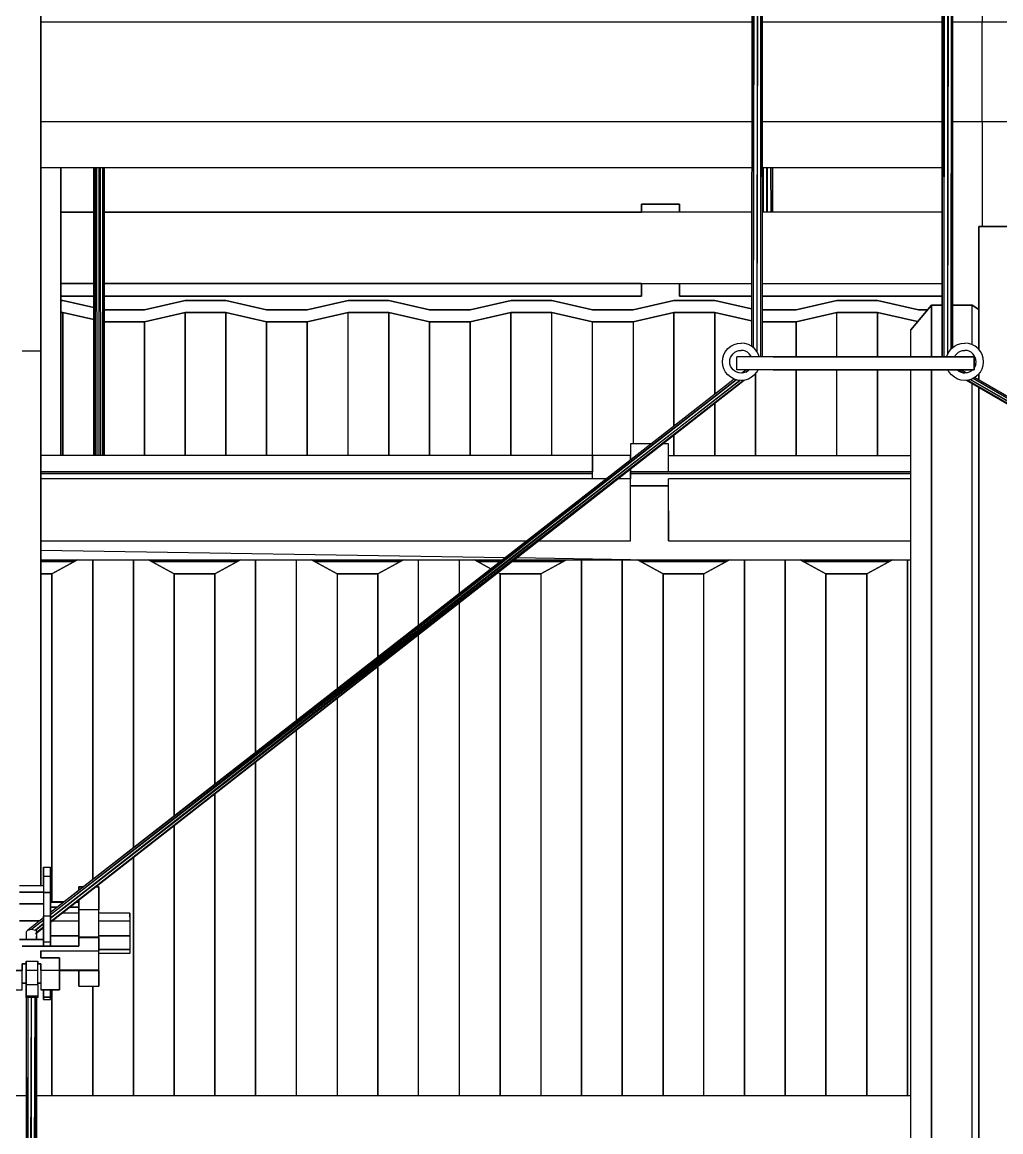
# Model space of a CAD drawing. Extents: x -32 to 51.8, y -51.6 to -5.5.
# Drawn here: x -0.747 to 1.312, y -44.764 to -42.429 of the extents above; entities that cross this region are included whole.
import ezdxf

# ---------------------------------------------------------------- set-up
doc = ezdxf.new("R2010")
doc.units = 0
doc.header["$MEASUREMENT"] = 0
doc.layers.get('0').update_dxf_attribs({"linetype": 'CONTINUOUS'})
doc.layers.add('hachures', color=5, linetype='CONTINUOUS')

msp = doc.modelspace()

# ---------------------------------------------------------------- linework, layer by layer
for p, q in [((0.792, -38.3843), (0.7879, -43.1111)), ((0.7887, -38.3844), (0.7879, -43.111)), ((0.792, -38.3843), (0.7912, -43.1137)), ((0.8071, -43.1334), (0.8079, -38.3843)), ((0.8071, -43.1334), (0.8112, -38.3844)), ((0.8104, -43.1334), (0.8112, -38.3844)), ((1.1876, -38.3844), (1.1887, -43.1334)), ((1.1887, -43.1334), (1.1909, -38.3843)), ((1.1909, -38.3843), (1.192, -43.1334)), ((1.2068, -38.3843), (1.2079, -43.1165)), ((1.2079, -43.1165), (1.2101, -38.3844)), ((1.2112, -43.1136), (1.2101, -38.3844)), ((0.7997, -38.5067), (0.7912, -43.1138)), ((0.7999, -38.5067), (0.7991, -43.1227)), ((0.7992, -43.1228), (0.8077, -38.5067)), ((1.1987, -38.5067), (1.192, -43.1334)), ((1.1989, -38.5067), (1.2, -43.1286)), ((1.2066, -38.5067), (1.2, -43.1285)), ((-0.7074, -43.1207), (-0.7074, -41.2391)), ((-0.7074, -41.2391), (-0.7074, -43.1207)), ((1.2728, -42.2401), (1.2728, -42.429)), ((0.788, -42.429), (-0.7074, -42.429)), ((1.1886, -42.429), (0.8105, -42.429)), ((1.2728, -42.429), (1.211, -42.429)), ((1.2728, -42.6379), (1.2728, -42.429)), ((3.2464, -42.429), (1.2728, -42.429)), ((-0.7074, -42.6379), (0.788, -42.6379)), ((0.8105, -42.6379), (1.1886, -42.6379)), ((1.2111, -42.6379), (1.2728, -42.6379)), ((1.2728, -42.6379), (1.2728, -42.8592)), ((1.2728, -42.6379), (3.2464, -42.6379)), ((0.788, -42.7353), (-0.7074, -42.7353)), ((-0.6657, -42.7353), (-0.6657, -43.3413)), ((-0.6657, -43.3413), (-0.6657, -42.7353)), ((-0.5962, -43.3413), (-0.5962, -42.7353)), ((-0.595, -43.3413), (-0.5952, -42.7353)), ((-0.5929, -43.3413), (-0.5929, -42.7353)), ((-0.5905, -42.7353), (-0.5899, -43.3413)), ((-0.585, -43.3413), (-0.585, -42.7353)), ((-0.5826, -42.7353), (-0.582, -43.3413)), ((-0.577, -43.3413), (-0.577, -42.7353)), ((-0.576, -42.7353), (-0.5758, -43.3413)), ((-0.5737, -43.3413), (-0.5737, -42.7353)), ((1.1886, -42.7353), (0.8104, -42.7353)), ((0.8125, -42.8292), (0.8124, -42.7353)), ((0.8127, -42.8292), (0.8127, -42.7353)), ((0.8202, -42.8292), (0.82, -42.7353)), ((0.8207, -42.7353), (0.8207, -42.8292)), ((0.8279, -42.7353), (0.8281, -42.8292)), ((0.8286, -42.7353), (0.8287, -42.8292)), ((0.8316, -42.7353), (0.8317, -42.8292)), ((0.8319, -42.7353), (0.8319, -42.8292)), ((-0.5962, -42.8292), (-0.6657, -42.8292)), ((-0.6657, -42.8292), (-0.5962, -42.8292)), ((0.4758, -42.8292), (-0.5737, -42.8292)), ((-0.5737, -42.8292), (0.4758, -42.8292)), ((0.5558, -42.8292), (0.4758, -42.8292)), ((0.4758, -42.8292), (0.5558, -42.8292)), ((0.6358, -42.8119), (0.5558, -42.8119)), ((0.5558, -42.8119), (0.5558, -42.8292)), ((0.5558, -42.8292), (0.5558, -42.8119)), ((0.5558, -42.8119), (0.6358, -42.8119)), ((0.5558, -42.8292), (0.5558, -42.8119)), ((0.5558, -42.8119), (0.5558, -42.8292)), ((0.7879, -42.8292), (0.5558, -42.8292)), ((0.6358, -42.8292), (0.6358, -42.8119)), ((0.6358, -42.8119), (0.6358, -42.8292)), ((0.6358, -42.8119), (0.6358, -42.8292)), ((1.1887, -42.8292), (0.8104, -42.8292)), ((1.2662, -42.8851), (1.2662, -42.8592)), ((1.2662, -42.8592), (1.3462, -42.8592)), ((1.3462, -42.8592), (1.2662, -42.8592)), ((1.2662, -42.8592), (1.2662, -43.0011)), ((1.2662, -43.0011), (1.2662, -42.8592)), ((1.2662, -42.8592), (1.2662, -42.8851)), ((1.2662, -42.8658), (1.2662, -42.8638)), ((1.2662, -42.8638), (1.2662, -42.8854)), ((1.2662, -42.8638), (1.2662, -42.8638)), ((1.2662, -42.8854), (1.2662, -42.8638)), ((1.2662, -42.8903), (1.2662, -42.8658)), ((1.2662, -43.1182), (1.2662, -42.8851)), ((1.2662, -42.8851), (1.2662, -43.1182)), ((1.2662, -42.8854), (1.2662, -42.918)), ((1.2662, -42.923), (1.2662, -42.8903)), ((1.2662, -42.8903), (1.2662, -42.8903)), ((1.2662, -42.918), (1.2662, -42.9425)), ((1.2662, -42.9425), (1.2662, -42.918)), ((1.2662, -42.9425), (1.2662, -42.923)), ((1.2662, -42.923), (1.2662, -42.923)), ((1.2662, -42.923), (1.2662, -42.923)), ((1.2662, -42.9425), (1.2662, -42.9425)), ((1.2662, -42.9425), (1.2662, -42.9446)), ((1.2662, -42.9425), (1.2662, -42.9425)), ((1.2662, -42.9425), (1.2662, -42.9425)), ((1.2662, -42.9446), (1.2662, -42.9446)), ((1.2662, -42.9446), (1.2662, -42.9446)), ((-0.6657, -42.9792), (-0.5962, -42.9792)), ((-0.5962, -42.9792), (-0.6657, -42.9792)), ((-0.5737, -42.9792), (0.4758, -42.9792)), ((0.4758, -42.9792), (-0.5737, -42.9792)), ((0.4758, -42.9792), (0.5558, -42.9792)), ((0.5558, -42.9792), (0.4758, -42.9792)), ((0.5558, -42.9792), (0.7879, -42.9792)), ((0.5558, -43.0058), (0.5558, -42.9792)), ((0.5558, -42.9792), (0.5558, -43.0058)), ((0.5558, -42.9792), (0.5558, -43.0058)), ((0.5558, -43.0058), (0.5558, -42.9792)), ((0.6358, -42.9792), (0.6358, -43.0058)), ((0.6358, -43.0058), (0.6358, -42.9792)), ((0.8104, -42.9792), (1.1887, -42.9792)), ((-0.6657, -43.0058), (-0.5962, -43.0058)), ((-0.5962, -43.0058), (-0.6657, -43.0058)), ((-0.6612, -43.0148), (-0.6657, -43.0148)), ((-0.6657, -43.0148), (-0.6612, -43.0148)), ((-0.5962, -43.0297), (-0.6612, -43.0148)), ((-0.6612, -43.0148), (-0.6612, -43.0148)), ((-0.6612, -43.0148), (-0.5962, -43.0297)), ((-0.5737, -43.0058), (0.5558, -43.0058)), ((0.5558, -43.0058), (-0.5737, -43.0058)), ((-0.4041, -43.0148), (-0.4898, -43.0344)), ((-0.4898, -43.0345), (-0.4041, -43.0148)), ((-0.3184, -43.0148), (-0.4041, -43.0148)), ((-0.4041, -43.0148), (-0.4041, -43.0148)), ((-0.4041, -43.0148), (-0.3184, -43.0148)), ((-0.2327, -43.0344), (-0.3184, -43.0148)), ((-0.3184, -43.0148), (-0.3184, -43.0148)), ((-0.3184, -43.0148), (-0.2327, -43.0345)), ((-0.0612, -43.0148), (-0.147, -43.0344)), ((-0.147, -43.0345), (-0.0612, -43.0148)), ((0.0245, -43.0148), (-0.0612, -43.0148)), ((-0.0612, -43.0148), (-0.0612, -43.0148)), ((-0.0612, -43.0148), (0.0245, -43.0148)), ((0.1102, -43.0344), (0.0245, -43.0148)), ((0.0245, -43.0148), (0.0245, -43.0148)), ((0.0245, -43.0148), (0.1102, -43.0345)), ((0.2816, -43.0148), (0.1959, -43.0344)), ((0.1959, -43.0345), (0.2816, -43.0148)), ((0.3673, -43.0148), (0.2816, -43.0148)), ((0.2816, -43.0148), (0.2816, -43.0148)), ((0.2816, -43.0148), (0.3673, -43.0148)), ((0.453, -43.0344), (0.3673, -43.0148)), ((0.3673, -43.0148), (0.3673, -43.0148)), ((0.3673, -43.0148), (0.453, -43.0345)), ((0.6245, -43.0148), (0.5388, -43.0344)), ((0.5388, -43.0345), (0.6245, -43.0148)), ((0.7102, -43.0148), (0.6245, -43.0148)), ((0.6245, -43.0148), (0.6245, -43.0148)), ((0.6245, -43.0148), (0.7102, -43.0148)), ((0.6358, -43.0058), (0.7879, -43.0058)), ((0.6358, -43.0058), (0.6358, -43.0058)), ((0.7879, -43.0058), (0.6358, -43.0058)), ((0.7879, -43.0326), (0.7102, -43.0148)), ((0.7102, -43.0148), (0.7102, -43.0148)), ((0.7102, -43.0148), (0.7879, -43.0326)), ((0.8104, -43.0058), (1.1887, -43.0058)), ((1.1887, -43.0058), (0.8104, -43.0058)), ((0.9673, -43.0148), (0.8816, -43.0344)), ((0.8816, -43.0345), (0.9673, -43.0148)), ((1.053, -43.0148), (0.9673, -43.0148)), ((0.9673, -43.0148), (0.9673, -43.0148)), ((0.9673, -43.0148), (1.053, -43.0148)), ((1.053, -43.0148), (1.053, -43.0148)), ((1.053, -43.0148), (1.1388, -43.0345)), ((1.1388, -43.0344), (1.053, -43.0148)), ((1.053, -43.0148), (1.053, -43.0148)), ((1.2662, -43.0011), (1.2662, -43.0011)), ((1.2662, -43.0011), (1.2662, -43.027)), ((1.2662, -43.0011), (1.2662, -43.0011)), ((1.2662, -43.027), (1.2662, -43.0011)), ((-0.6657, -43.04), (-0.6614, -43.04)), ((-0.6614, -43.04), (-0.6657, -43.04)), ((-0.6614, -43.3413), (-0.6614, -43.04)), ((-0.6614, -43.04), (-0.6614, -43.04)), ((-0.6614, -43.04), (-0.5962, -43.0549)), ((-0.5962, -43.0549), (-0.6614, -43.04)), ((-0.4898, -43.0344), (-0.5737, -43.0344)), ((-0.5737, -43.0345), (-0.4898, -43.0345)), ((-0.4899, -43.0596), (-0.4042, -43.04)), ((-0.4042, -43.04), (-0.4899, -43.0596)), ((-0.4898, -43.0344), (-0.4898, -43.0345)), ((-0.4042, -43.04), (-0.4042, -43.04)), ((-0.4042, -43.04), (-0.3185, -43.04)), ((-0.3185, -43.04), (-0.4042, -43.04)), ((-0.3185, -43.04), (-0.3185, -43.04)), ((-0.3185, -43.04), (-0.2328, -43.0596)), ((-0.2328, -43.0596), (-0.3185, -43.04)), ((-0.147, -43.0344), (-0.2327, -43.0344)), ((-0.2327, -43.0344), (-0.2327, -43.0345)), ((-0.2327, -43.0345), (-0.147, -43.0345)), ((-0.1471, -43.0596), (-0.0614, -43.04)), ((-0.0614, -43.04), (-0.1471, -43.0596)), ((-0.147, -43.0344), (-0.147, -43.0345)), ((-0.0614, -43.04), (0.0243, -43.04)), ((0.0243, -43.04), (-0.0614, -43.04)), ((0.0243, -43.04), (0.0243, -43.04)), ((0.0243, -43.04), (0.1101, -43.0596)), ((0.1101, -43.0596), (0.0243, -43.04)), ((0.1959, -43.0344), (0.1102, -43.0344)), ((0.1102, -43.0344), (0.1102, -43.0345)), ((0.1102, -43.0345), (0.1959, -43.0345)), ((0.1958, -43.0596), (0.2815, -43.04)), ((0.2815, -43.04), (0.1958, -43.0596)), ((0.1959, -43.0345), (0.1959, -43.0344)), ((0.2815, -43.04), (0.2815, -43.04)), ((0.2815, -43.04), (0.3672, -43.04)), ((0.3672, -43.04), (0.2815, -43.04)), ((0.3672, -43.04), (0.4529, -43.0596)), ((0.4529, -43.0597), (0.3672, -43.04)), ((0.5388, -43.0344), (0.453, -43.0344)), ((0.453, -43.0344), (0.453, -43.0345)), ((0.453, -43.0345), (0.5388, -43.0345)), ((0.5386, -43.0596), (0.6243, -43.04)), ((0.6243, -43.04), (0.5386, -43.0597)), ((0.5388, -43.0344), (0.5388, -43.0345)), ((0.6243, -43.04), (0.6243, -43.04)), ((0.6243, -43.04), (0.7101, -43.04)), ((0.7101, -43.04), (0.6243, -43.04)), ((0.7101, -43.212), (0.7101, -43.04)), ((0.7101, -43.04), (0.7101, -43.04)), ((0.7101, -43.04), (0.7879, -43.0578)), ((0.7879, -43.0579), (0.7101, -43.04)), ((0.8816, -43.0344), (0.8104, -43.0344)), ((0.8104, -43.0345), (0.8816, -43.0345)), ((0.8815, -43.0596), (0.9672, -43.04)), ((0.9672, -43.04), (0.8815, -43.0597)), ((0.8816, -43.0345), (0.8816, -43.0344)), ((0.9672, -43.04), (1.0529, -43.04)), ((1.0529, -43.04), (0.9672, -43.04)), ((1.0529, -43.04), (1.0529, -43.1334)), ((1.137, -43.0593), (1.0529, -43.04)), ((1.0529, -43.04), (1.137, -43.0592)), ((1.1661, -43.0247), (1.1226, -43.0764)), ((1.1226, -43.0764), (1.1661, -43.0247)), ((1.1388, -43.0345), (1.1388, -43.0344)), ((1.1579, -43.0344), (1.1388, -43.0344)), ((1.1388, -43.0344), (1.1388, -43.0345)), ((1.1388, -43.0345), (1.1579, -43.0345)), ((1.1887, -43.0247), (1.1661, -43.0247)), ((1.1661, -43.1334), (1.1661, -43.0247)), ((1.1661, -43.0247), (1.1887, -43.0247)), ((1.1661, -43.0247), (1.1661, -43.1334)), ((1.2518, -43.0247), (1.2112, -43.0247)), ((1.2112, -43.0247), (1.2518, -43.0247)), ((1.2662, -43.0334), (1.2518, -43.0247)), ((1.2518, -43.1075), (1.2518, -43.0247)), ((1.2518, -43.0247), (1.2662, -43.0334)), ((1.2662, -43.027), (1.2662, -43.1182)), ((1.2662, -43.1182), (1.2662, -43.027)), ((-0.5737, -43.0596), (-0.4899, -43.0596)), ((-0.4899, -43.0596), (-0.5737, -43.0596)), ((-0.4899, -43.0596), (-0.4899, -43.0596)), ((-0.2328, -43.0596), (-0.2328, -43.0596)), ((-0.2328, -43.0596), (-0.1471, -43.0596)), ((-0.1471, -43.0596), (-0.2328, -43.0596)), ((-0.1471, -43.0596), (-0.1471, -43.0596)), ((0.1101, -43.0596), (0.1101, -43.0596)), ((0.1101, -43.0596), (0.1958, -43.0596)), ((0.1958, -43.0596), (0.1101, -43.0596)), ((0.1958, -43.0596), (0.1958, -43.0596)), ((0.4529, -43.0596), (0.5386, -43.0596)), ((0.5386, -43.0597), (0.4529, -43.0597)), ((0.8104, -43.0596), (0.8815, -43.0596)), ((0.8815, -43.0597), (0.8104, -43.0597)), ((0.8815, -43.0596), (0.8815, -43.0597)), ((1.1226, -43.1334), (1.1226, -43.0764)), ((0.738, -43.1158), (0.744, -43.1109)), ((0.744, -43.1109), (0.7508, -43.1073)), ((0.7508, -43.1073), (0.7582, -43.105)), ((0.7582, -43.105), (0.7659, -43.1043)), ((0.7736, -43.105), (0.7659, -43.1043)), ((0.781, -43.1073), (0.7736, -43.105)), ((0.7878, -43.1109), (0.781, -43.1073)), ((0.7937, -43.1158), (0.7878, -43.1109)), ((1.2085, -43.1158), (1.2145, -43.1109)), ((1.2145, -43.1109), (1.2213, -43.1073)), ((1.2213, -43.1073), (1.2287, -43.105)), ((1.2287, -43.105), (1.2364, -43.1043)), ((1.2441, -43.105), (1.2364, -43.1043)), ((1.2515, -43.1073), (1.2441, -43.105)), ((1.2583, -43.1109), (1.2515, -43.1073)), ((1.2643, -43.1158), (1.2583, -43.1109)), ((-0.747, -43.1207), (-0.7074, -43.1207)), ((-0.7074, -44.2463), (-0.7074, -43.1207)), ((-0.7074, -43.1207), (-0.7074, -44.2463)), ((0.7272, -43.136), (0.7294, -43.1286)), ((0.7294, -43.1286), (0.7331, -43.1218)), ((0.7331, -43.1218), (0.738, -43.1158)), ((0.7423, -43.139), (0.7437, -43.1345)), ((0.7437, -43.1345), (0.7459, -43.1304)), ((0.7459, -43.1304), (0.7489, -43.1268)), ((0.7489, -43.1268), (0.7525, -43.1238)), ((0.7525, -43.1238), (0.7567, -43.1216)), ((0.7567, -43.1216), (0.7612, -43.1202)), ((0.8333, -43.1334), (0.7567, -43.1334)), ((0.7567, -43.1605), (0.7567, -43.1334)), ((0.7612, -43.1202), (0.7659, -43.1197)), ((0.7706, -43.1202), (0.7659, -43.1197)), ((0.775, -43.1216), (0.7706, -43.1202)), ((0.7792, -43.1238), (0.775, -43.1216)), ((0.7828, -43.1268), (0.7792, -43.1238)), ((0.7858, -43.1304), (0.7828, -43.1268)), ((0.7874, -43.1334), (0.7858, -43.1304)), ((0.7987, -43.1218), (0.7937, -43.1158)), ((0.8023, -43.1286), (0.7987, -43.1218)), ((0.8038, -43.1334), (0.8023, -43.1286)), ((0.845, -43.1334), (0.8333, -43.1334)), ((0.8333, -43.1334), (0.845, -43.1334)), ((1.1692, -43.1334), (0.845, -43.1334)), ((0.845, -43.1334), (1.1692, -43.1334)), ((1.1794, -43.1334), (1.1692, -43.1334)), ((1.1692, -43.1334), (1.1794, -43.1334)), ((1.2561, -43.1334), (1.1794, -43.1334)), ((1.1794, -43.1334), (1.2561, -43.1334)), ((1.1985, -43.1334), (1.2, -43.1286)), ((1.2, -43.1286), (1.2036, -43.1218)), ((1.2036, -43.1218), (1.2085, -43.1158)), ((1.2148, -43.1334), (1.2164, -43.1304)), ((1.2164, -43.1304), (1.2194, -43.1268)), ((1.2194, -43.1268), (1.2231, -43.1238)), ((1.2231, -43.1238), (1.2272, -43.1216)), ((1.2272, -43.1216), (1.2317, -43.1202)), ((1.2317, -43.1202), (1.2364, -43.1197)), ((1.2411, -43.1202), (1.2364, -43.1197)), ((1.2456, -43.1216), (1.2411, -43.1202)), ((1.2497, -43.1238), (1.2456, -43.1216)), ((1.2533, -43.1268), (1.2497, -43.1238)), ((1.2563, -43.1304), (1.2533, -43.1268)), ((1.2561, -43.1334), (1.2561, -43.1605)), ((1.2561, -43.1605), (1.2561, -43.1334)), ((1.2585, -43.1345), (1.2563, -43.1304)), ((1.2599, -43.139), (1.2585, -43.1345)), ((1.2692, -43.1218), (1.2643, -43.1158)), ((1.2728, -43.1286), (1.2692, -43.1218)), ((1.275, -43.136), (1.2728, -43.1286)), ((0.7264, -43.1437), (0.7272, -43.136)), ((0.7272, -43.1514), (0.7264, -43.1437)), ((0.7294, -43.1588), (0.7272, -43.1514)), ((0.7331, -43.1656), (0.7294, -43.1588)), ((0.7419, -43.1437), (0.7423, -43.139)), ((0.7423, -43.1484), (0.7419, -43.1437)), ((0.7437, -43.1529), (0.7423, -43.1484)), ((0.7459, -43.157), (0.7437, -43.1529)), ((0.7489, -43.1607), (0.7459, -43.157)), ((1.2563, -43.157), (1.2561, -43.1573)), ((1.2585, -43.1529), (1.2563, -43.157)), ((1.2599, -43.1484), (1.2585, -43.1529)), ((1.2604, -43.1437), (1.2599, -43.139)), ((1.2599, -43.1484), (1.2604, -43.1437)), ((1.2692, -43.1656), (1.2728, -43.1588)), ((1.2728, -43.1588), (1.275, -43.1514)), ((1.2758, -43.1437), (1.275, -43.136)), ((1.275, -43.1514), (1.2758, -43.1437)), ((0.7509, -43.1802), (-0.6873, -44.3026)), ((0.7552, -43.1815), (-0.6873, -44.3028)), ((-0.6873, -44.3072), (0.7554, -43.1815)), ((0.738, -43.1716), (0.7331, -43.1656)), ((0.744, -43.1765), (0.738, -43.1716)), ((0.7508, -43.1801), (0.744, -43.1765)), ((0.7525, -43.1637), (0.7489, -43.1607)), ((0.7582, -43.1824), (0.7508, -43.1801)), ((0.7567, -43.1659), (0.7525, -43.1637)), ((0.8333, -43.1605), (0.7567, -43.1605)), ((0.7612, -43.1672), (0.7567, -43.1659)), ((0.7659, -43.1677), (0.7612, -43.1672)), ((0.7706, -43.1672), (0.7659, -43.1677)), ((0.7761, -43.1605), (0.767, -43.1676)), ((0.775, -43.1659), (0.7706, -43.1672)), ((0.781, -43.1801), (0.7736, -43.1824)), ((0.7792, -43.1637), (0.775, -43.1659)), ((0.7822, -43.1605), (0.7759, -43.1654)), ((0.7762, -43.1653), (0.7823, -43.1605)), ((0.7828, -43.1607), (0.7792, -43.1637)), ((0.7878, -43.1765), (0.781, -43.1801)), ((0.783, -43.1605), (0.7828, -43.1607)), ((0.7937, -43.1716), (0.7878, -43.1765)), ((0.7937, -43.1716), (0.7987, -43.1656)), ((0.7987, -43.1656), (0.8014, -43.1605)), ((0.845, -43.1605), (0.8333, -43.1605)), ((0.8333, -43.1605), (0.845, -43.1605)), ((1.1692, -43.1605), (0.845, -43.1605)), ((0.845, -43.1605), (1.1692, -43.1605)), ((1.1227, -45.6955), (1.1226, -43.1605)), ((1.1661, -45.6439), (1.1661, -43.1605)), ((1.1794, -43.1605), (1.1692, -43.1605)), ((1.1692, -43.1605), (1.1794, -43.1605)), ((1.2561, -43.1605), (1.1794, -43.1605)), ((1.1794, -43.1605), (1.2561, -43.1605)), ((1.2036, -43.1656), (1.2009, -43.1605)), ((1.2085, -43.1716), (1.2036, -43.1656)), ((1.2145, -43.1765), (1.2085, -43.1716)), ((1.2213, -43.1801), (1.2145, -43.1765)), ((1.2194, -43.1607), (1.2193, -43.1605)), ((1.2231, -43.1637), (1.2194, -43.1607)), ((1.2287, -43.1824), (1.2213, -43.1801)), ((1.2227, -43.1605), (1.2348, -43.1675)), ((1.2228, -43.1605), (1.235, -43.1676)), ((1.2272, -43.1659), (1.2231, -43.1637)), ((1.2317, -43.1672), (1.2272, -43.1659)), ((1.2402, -43.1673), (1.2284, -43.1605)), ((1.2284, -43.1605), (1.2402, -43.1673)), ((1.2364, -43.1677), (1.2317, -43.1672)), ((1.2411, -43.1672), (1.2364, -43.1677)), ((1.2456, -43.1659), (1.2411, -43.1672)), ((1.2515, -43.1801), (1.2441, -43.1824)), ((1.2497, -43.1637), (1.2456, -43.1659)), ((1.2481, -43.1812), (3.226, -44.327)), ((1.2483, -43.1811), (3.226, -44.3211)), ((1.2533, -43.1607), (1.2497, -43.1637)), ((1.2583, -43.1765), (1.2515, -43.1801)), ((1.2535, -43.1605), (1.2533, -43.1607)), ((1.2541, -43.1787), (3.226, -44.3211)), ((1.2543, -43.1786), (3.226, -44.3149)), ((3.226, -44.3148), (1.2571, -43.1771)), ((1.2572, -43.1771), (3.226, -44.312)), ((1.2643, -43.1716), (1.2583, -43.1765)), ((1.2643, -43.1716), (1.2692, -43.1656)), ((1.2662, -43.1823), (1.2662, -43.1692)), ((1.2662, -43.1692), (1.2662, -43.1823)), ((1.2662, -43.1692), (1.2662, -43.1823)), ((1.2662, -43.1823), (1.2662, -43.1692)), ((-0.6873, -44.323), (0.772, -43.1825)), ((-0.6873, -44.3216), (0.772, -43.1825)), ((-0.6873, -44.3216), (0.7711, -43.1826)), ((-0.6873, -44.3151), (0.7708, -43.1826)), ((0.7633, -43.1829), (-0.6873, -44.315)), ((-0.6873, -44.3074), (0.763, -43.1829)), ((0.7659, -43.1831), (0.7582, -43.1824)), ((0.7736, -43.1824), (0.7659, -43.1831)), ((1.2364, -43.1831), (1.2287, -43.1824)), ((1.2441, -43.1824), (1.2364, -43.1831)), ((1.2399, -43.1828), (3.226, -44.3291)), ((3.226, -44.3291), (1.2418, -43.1826)), ((1.2419, -43.1826), (3.226, -44.327)), ((1.2662, -43.7149), (1.2662, -43.198)), ((1.2662, -43.198), (1.2662, -43.8568)), ((1.2662, -43.198), (1.2662, -43.7149)), ((1.2662, -43.8568), (1.2662, -43.198)), ((0.6243, -43.3413), (0.6243, -43.2979)), ((0.5761, -43.3165), (0.5328, -43.3165)), ((0.5328, -43.3165), (0.5328, -43.3503)), ((0.6128, -43.3165), (0.6005, -43.3165)), ((0.6128, -43.3751), (0.6128, -43.3165)), ((0.4528, -43.3413), (-0.7074, -43.3413)), ((0.4528, -43.3413), (0.4528, -43.3413)), ((0.5328, -43.3413), (0.4528, -43.3413)), ((0.4528, -43.3413), (0.4528, -43.3413)), ((0.4528, -43.3413), (0.4528, -43.3413)), ((0.4528, -43.3903), (0.4528, -43.3413)), ((0.4528, -43.3751), (0.4528, -43.3413)), ((0.4528, -43.3413), (0.4528, -43.3751)), ((0.5328, -43.3413), (0.5328, -43.3413)), ((0.5328, -43.3503), (0.5328, -43.3413)), ((0.5328, -43.3413), (0.5328, -43.3503)), ((0.6128, -43.3413), (1.1226, -43.3413)), ((-0.7074, -43.3751), (0.4528, -43.3751)), ((0.4528, -43.3751), (-0.7074, -43.3751)), ((-0.7074, -43.3791), (0.4528, -43.3791)), ((0.4816, -43.3903), (-0.7074, -43.3903)), ((0.5328, -43.3903), (0.5061, -43.3903)), ((0.5328, -43.3903), (0.5328, -43.3695)), ((0.5328, -43.3695), (0.5328, -43.3903)), ((0.5328, -43.3695), (0.5328, -43.3751)), ((0.5328, -43.3751), (1.1226, -43.3751)), ((1.1226, -43.3751), (0.5328, -43.3751)), ((0.5328, -43.3791), (1.1226, -43.3791)), ((0.5328, -43.5209), (0.5328, -43.3903)), ((1.1226, -43.3903), (0.6128, -43.3903)), ((0.6128, -43.5209), (0.6128, -43.3903)), ((0.5328, -43.4048), (0.6128, -43.4048)), ((0.6128, -43.4048), (0.5328, -43.4048)), ((0.6128, -43.4574), (0.6128, -43.5209)), ((0.6128, -43.4913), (0.6128, -43.4913)), ((-0.7074, -43.5209), (0.3142, -43.5209)), ((0.339, -43.5209), (0.5328, -43.5209)), ((0.6128, -43.5209), (1.1226, -43.5209)), ((0.2691, -43.5562), (-0.7074, -43.5409)), ((-0.7074, -43.5603), (0.2638, -43.5603)), ((-0.6375, -43.5642), (-0.7074, -43.5642)), ((-0.6375, -43.5642), (-0.7074, -43.5642)), ((-0.7074, -43.5642), (-0.6375, -43.5642)), ((-0.6303, -43.5603), (-0.6843, -43.5902)), ((-0.6843, -43.5902), (-0.6303, -43.5603)), ((-0.6657, -43.5603), (-0.6657, -43.5642)), ((-0.6657, -43.5642), (-0.6657, -43.5603)), ((-0.6614, -43.5642), (-0.6614, -43.5603)), ((-0.6614, -43.5603), (-0.6614, -43.5642)), ((-0.4272, -43.5902), (-0.4812, -43.5603)), ((-0.4812, -43.5603), (-0.4272, -43.5902)), ((-0.2946, -43.5642), (-0.474, -43.5642)), ((-0.2946, -43.5642), (-0.474, -43.5642)), ((-0.474, -43.5642), (-0.2946, -43.5642)), ((-0.4042, -43.5642), (-0.4042, -43.5603)), ((-0.4042, -43.5603), (-0.4042, -43.5642)), ((-0.2875, -43.5603), (-0.3415, -43.5902)), ((-0.3415, -43.5902), (-0.2875, -43.5603)), ((-0.3185, -43.5642), (-0.3185, -43.5603)), ((-0.3185, -43.5603), (-0.3185, -43.5642)), ((-0.0843, -43.5902), (-0.1383, -43.5603)), ((-0.1383, -43.5603), (-0.0843, -43.5902)), ((0.0482, -43.5642), (-0.1312, -43.5642)), ((0.0482, -43.5642), (-0.1312, -43.5642)), ((-0.1312, -43.5642), (0.0482, -43.5642)), ((-0.0614, -43.5642), (-0.0614, -43.5603)), ((0.0554, -43.5603), (0.0014, -43.5902)), ((0.0014, -43.5902), (0.0554, -43.5603)), ((0.0243, -43.5642), (0.0243, -43.5603)), ((0.0243, -43.5603), (0.0243, -43.5642)), ((0.2392, -43.5795), (0.2045, -43.5603)), ((0.2045, -43.5603), (0.2392, -43.5795)), ((0.2587, -43.5642), (0.2117, -43.5642)), ((0.2587, -43.5642), (0.2117, -43.5642)), ((0.2117, -43.5642), (0.2587, -43.5642)), ((0.3911, -43.5642), (0.2836, -43.5642)), ((0.3911, -43.5642), (0.2836, -43.5642)), ((0.2836, -43.5642), (0.3911, -43.5642)), ((0.2887, -43.5603), (0.5328, -43.5603)), ((0.5328, -43.5603), (0.2934, -43.5565)), ((0.3982, -43.5603), (0.3442, -43.5902)), ((0.3442, -43.5902), (0.3982, -43.5603)), ((0.3672, -43.5642), (0.3672, -43.5603)), ((0.5328, -43.5603), (0.6128, -43.5603)), ((0.6014, -43.5902), (0.5474, -43.5603)), ((0.5474, -43.5603), (0.6014, -43.5902)), ((0.7339, -43.5642), (0.5545, -43.5642)), ((0.7339, -43.5642), (0.5545, -43.5642)), ((0.5545, -43.5642), (0.7339, -43.5642)), ((0.6128, -43.5603), (1.1226, -43.5603)), ((0.6243, -43.5642), (0.6243, -43.5603)), ((0.6243, -43.5603), (0.6243, -43.5642)), ((0.7411, -43.5603), (0.6871, -43.5902)), ((0.6871, -43.5902), (0.7411, -43.5603)), ((0.7101, -43.5642), (0.7101, -43.5603)), ((0.7101, -43.5603), (0.7101, -43.5642)), ((0.9442, -43.5902), (0.8902, -43.5603)), ((0.8902, -43.5603), (0.9442, -43.5902)), ((1.0768, -43.5642), (0.8974, -43.5642)), ((1.0768, -43.5642), (0.8974, -43.5642)), ((0.8974, -43.5642), (1.0768, -43.5642)), ((0.9672, -43.5642), (0.9672, -43.5603)), ((1.084, -43.5603), (1.03, -43.5902)), ((1.03, -43.5902), (1.084, -43.5603)), ((1.0529, -43.5603), (1.0529, -43.5642)), ((1.0529, -43.5642), (1.0529, -43.5603)), ((1.1157, -43.5603), (1.1157, -44.6886)), ((-0.6843, -43.5902), (-0.7074, -43.5902)), ((-0.7074, -43.5902), (-0.6843, -43.5902)), ((-0.6843, -43.5902), (-0.6843, -44.2807)), ((-0.3415, -43.5902), (-0.4272, -43.5902)), ((-0.4272, -43.5902), (-0.3415, -43.5902)), ((0.0014, -43.5902), (-0.0843, -43.5902)), ((-0.0843, -43.5902), (0.0014, -43.5902)), ((0.2585, -43.5902), (0.2537, -43.5876)), ((0.2537, -43.5876), (0.2585, -43.5902)), ((0.3442, -43.5902), (0.2585, -43.5902)), ((0.2585, -43.5902), (0.3442, -43.5902)), ((0.6871, -43.5902), (0.6014, -43.5902)), ((0.6014, -43.5902), (0.6871, -43.5902)), ((1.03, -43.5902), (0.9442, -43.5902)), ((0.9442, -43.5902), (1.03, -43.5902)), ((1.2662, -43.7409), (1.2662, -43.7149)), ((1.2662, -43.7149), (1.2662, -43.7409)), ((1.2662, -44.5966), (1.2662, -43.7409)), ((1.2662, -43.7409), (1.2662, -44.5966)), ((1.2662, -43.8568), (1.2662, -43.8828)), ((1.2662, -43.8828), (1.2662, -43.8568)), ((1.2662, -43.8828), (1.2662, -44.7385)), ((1.2662, -44.7385), (1.2662, -43.8828)), ((-0.7018, -44.2076), (-0.6873, -44.2076)), ((-0.7018, -44.2262), (-0.7018, -44.2076)), ((-0.7018, -44.2076), (-0.7018, -44.2127)), ((-0.7018, -44.2076), (-0.7018, -44.2262)), ((-0.6873, -44.2076), (-0.6873, -44.2262)), ((-0.6873, -44.2262), (-0.6873, -44.2076)), ((-0.6873, -44.2076), (-0.6873, -44.2127)), ((-0.7018, -44.2127), (-0.7018, -44.2127)), ((-0.7018, -44.2127), (-0.7018, -44.2127)), ((-0.7018, -44.2127), (-0.7018, -44.2358)), ((-0.7018, -44.2262), (-0.6873, -44.2262)), ((-0.7018, -44.2358), (-0.7018, -44.2262)), ((-0.7018, -44.2262), (-0.7018, -44.2609)), ((-0.6873, -44.2127), (-0.6873, -44.2249)), ((-0.6873, -44.2262), (-0.6873, -44.2609)), ((-0.6873, -44.2609), (-0.6873, -44.2262)), ((-0.7529, -44.2463), (-0.7018, -44.2463)), ((-0.7018, -44.2358), (-0.7018, -44.2358)), ((-0.7018, -44.2358), (-0.7018, -44.2463)), ((-0.7018, -44.2463), (-0.7018, -44.2358)), ((-0.7018, -44.2358), (-0.7018, -44.2358)), ((-0.7018, -44.2463), (-0.7018, -44.2598)), ((-0.6187, -44.249), (-0.6276, -44.249)), ((-0.6276, -44.256), (-0.6276, -44.249)), ((-0.6276, -44.249), (-0.6187, -44.249)), ((-0.6276, -44.249), (-0.6276, -44.256)), ((-0.5857, -44.249), (-0.5927, -44.249)), ((-0.5927, -44.249), (-0.5857, -44.249)), ((-0.5857, -44.2619), (-0.5857, -44.249)), ((-0.5857, -44.249), (-0.5857, -44.2972)), ((-0.5857, -44.249), (-0.5857, -44.2619)), ((-0.7018, -44.2598), (-0.7529, -44.2598)), ((-0.7529, -44.2598), (-0.7018, -44.2598)), ((-0.7018, -44.2609), (-0.6873, -44.2609)), ((-0.6873, -44.2609), (-0.7018, -44.2609)), ((-0.7018, -44.2609), (-0.7018, -44.2848)), ((-0.7018, -44.2609), (-0.7018, -44.3103)), ((-0.7018, -44.2778), (-0.7018, -44.2778)), ((-0.7018, -44.2778), (-0.7018, -44.2778)), ((-0.6873, -44.2609), (-0.6873, -44.3103)), ((-0.6873, -44.3103), (-0.6873, -44.2609)), ((-0.6276, -44.2763), (-0.6276, -44.3045)), ((-0.6276, -44.2972), (-0.6276, -44.2763)), ((-0.6276, -44.2763), (-0.6276, -44.2972)), ((-0.5857, -44.2972), (-0.5857, -44.2619)), ((-0.5857, -44.2619), (-0.5857, -44.2972)), ((-0.7529, -44.2848), (-0.7018, -44.2848)), ((-0.7018, -44.2848), (-0.7529, -44.2848)), ((-0.7018, -44.2848), (-0.7018, -44.3139)), ((-0.6593, -44.2807), (-0.6873, -44.2807)), ((-0.6873, -44.2814), (-0.6601, -44.2814)), ((-0.6735, -44.2918), (-0.6873, -44.2918)), ((-0.6873, -44.2918), (-0.6735, -44.2918)), ((-0.6276, -44.2918), (-0.6474, -44.2918)), ((-0.6474, -44.2918), (-0.6276, -44.2918)), ((-0.6341, -44.2814), (-0.6276, -44.2814)), ((-0.6276, -44.2807), (-0.6332, -44.2807)), ((-0.6276, -44.2807), (-0.6276, -44.2807)), ((-0.6276, -44.2814), (-0.6276, -44.2814)), ((-0.6276, -44.3045), (-0.6276, -44.2918)), ((-0.6276, -44.2918), (-0.6276, -44.3045)), ((-0.6276, -44.3551), (-0.6276, -44.2972)), ((-0.5857, -44.2972), (-0.6276, -44.2972)), ((-0.6276, -44.2972), (-0.6276, -44.3551)), ((-0.5857, -44.2918), (-0.5857, -44.2807)), ((-0.5857, -44.2807), (-0.5857, -44.2972)), ((-0.5857, -44.3551), (-0.5857, -44.2972)), ((-0.7102, -44.3205), (-0.7529, -44.3205)), ((-0.7529, -44.3205), (-0.7102, -44.3205)), ((-0.7018, -44.3139), (-0.735, -44.3398)), ((-0.7018, -44.314), (-0.735, -44.3398)), ((-0.727, -44.3381), (-0.7018, -44.3184)), ((-0.727, -44.3381), (-0.7018, -44.3185)), ((-0.7018, -44.3263), (-0.7191, -44.3398)), ((-0.7191, -44.3398), (-0.7018, -44.3264)), ((-0.6873, -44.3103), (-0.7018, -44.3103)), ((-0.7018, -44.3646), (-0.7018, -44.3103)), ((-0.7018, -44.3103), (-0.7018, -44.3646)), ((-0.6873, -44.3103), (-0.6873, -44.3646)), ((-0.6873, -44.3646), (-0.6873, -44.3103)), ((-0.6844, -44.3207), (-0.6276, -44.3207)), ((-0.6276, -44.3045), (-0.6636, -44.3045)), ((-0.5203, -44.3045), (-0.5857, -44.3045)), ((-0.5857, -44.3207), (-0.5203, -44.3207)), ((-0.5203, -44.3045), (-0.5203, -44.3207)), ((-0.5203, -44.313), (-0.5203, -44.3045)), ((-0.5203, -44.3207), (-0.5203, -44.3522)), ((-0.7383, -44.3438), (-0.735, -44.3398)), ((-0.7383, -44.3438), (-0.7383, -44.3596)), ((-0.735, -44.3398), (-0.727, -44.3381)), ((-0.727, -44.3381), (-0.7191, -44.3398)), ((-0.7191, -44.3478), (-0.7018, -44.3343)), ((-0.7191, -44.3398), (-0.7158, -44.3438)), ((-0.7158, -44.3438), (-0.7191, -44.3478)), ((-0.7165, -44.3596), (-0.7159, -44.3453)), ((-0.7158, -44.3438), (-0.7018, -44.3329)), ((-0.7158, -44.3438), (-0.7018, -44.3329)), ((-0.7158, -44.3596), (-0.7158, -44.3452)), ((-0.7018, -44.3343), (-0.7018, -44.3596)), ((-0.7018, -44.3596), (-0.7529, -44.3596)), ((-0.7529, -44.3596), (-0.7018, -44.3596)), ((-0.7018, -44.3596), (-0.7018, -44.3735)), ((-0.7018, -44.3646), (-0.6873, -44.3646)), ((-0.7018, -44.3735), (-0.7018, -44.3646)), ((-0.7018, -44.3646), (-0.7018, -44.3735)), ((-0.6276, -44.3522), (-0.6873, -44.3522)), ((-0.6873, -44.3522), (-0.6276, -44.3522)), ((-0.6873, -44.3646), (-0.6873, -44.3735)), ((-0.6873, -44.3735), (-0.6873, -44.3646)), ((-0.5857, -44.3551), (-0.6276, -44.3551)), ((-0.6276, -44.3551), (-0.6276, -44.3735)), ((-0.6276, -44.3735), (-0.6276, -44.3555)), ((-0.6276, -44.3555), (-0.5857, -44.3555)), ((-0.5203, -44.3522), (-0.5857, -44.3522)), ((-0.5857, -44.3522), (-0.5203, -44.3522)), ((-0.5857, -44.3735), (-0.5857, -44.3551)), ((-0.5857, -44.3555), (-0.5857, -44.3739)), ((-0.5203, -44.3522), (-0.5203, -44.3806)), ((-0.7074, -44.3735), (-0.7469, -44.3735)), ((-0.7469, -44.3739), (-0.7074, -44.3739)), ((-0.6276, -44.3735), (-0.7074, -44.3735)), ((-0.7074, -44.3739), (-0.6276, -44.3739)), ((-0.7074, -44.3842), (-0.7074, -44.3838)), ((-0.7074, -44.3838), (-0.6276, -44.3838)), ((-0.7074, -44.3981), (-0.7074, -44.3838)), ((-0.7074, -44.3838), (-0.7074, -44.3842)), ((-0.6276, -44.3842), (-0.7074, -44.3842)), ((-0.7074, -44.3842), (-0.7074, -44.3981)), ((-0.6276, -44.3735), (-0.6276, -44.3739)), ((-0.6276, -44.3838), (-0.5857, -44.3838)), ((-0.5857, -44.3842), (-0.6276, -44.3842)), ((-0.5857, -44.3838), (-0.5857, -44.3735)), ((-0.5857, -44.3739), (-0.5857, -44.3838)), ((-0.5857, -44.3806), (-0.5203, -44.3806)), ((-0.5203, -44.3806), (-0.5857, -44.3806)), ((-0.5857, -44.4244), (-0.5857, -44.3838)), ((-0.5203, -44.3892), (-0.5857, -44.3892)), ((-0.5203, -44.3806), (-0.5203, -44.3892)), ((-0.7384, -44.4112), (-0.7469, -44.4112)), ((-0.7469, -44.4112), (-0.7469, -44.4252)), ((-0.7469, -44.4112), (-0.7384, -44.4112)), ((-0.7469, -44.4252), (-0.7469, -44.4112)), ((-0.7384, -44.4085), (-0.7384, -44.4052)), ((-0.7384, -44.4052), (-0.7384, -44.4242)), ((-0.7384, -44.4052), (-0.7141, -44.4052)), ((-0.7384, -44.4242), (-0.7384, -44.4052)), ((-0.7384, -44.4052), (-0.7384, -44.4085)), ((-0.7384, -44.4323), (-0.7384, -44.4085)), ((-0.7384, -44.4085), (-0.7384, -44.4085)), ((-0.7141, -44.4052), (-0.7141, -44.4085)), ((-0.7141, -44.4242), (-0.7141, -44.4052)), ((-0.7074, -44.4112), (-0.7141, -44.4112)), ((-0.7141, -44.4112), (-0.7074, -44.4112)), ((-0.7074, -44.3981), (-0.6681, -44.3981)), ((-0.6681, -44.3981), (-0.7074, -44.3981)), ((-0.7074, -44.4112), (-0.7074, -44.4112)), ((-0.7074, -44.4252), (-0.7074, -44.4112)), ((-0.7074, -44.4112), (-0.7074, -44.4112)), ((-0.7074, -44.4112), (-0.7074, -44.4112)), ((-0.7074, -44.4112), (-0.7074, -44.4252)), ((-0.6681, -44.3981), (-0.6681, -44.4112)), ((-0.6681, -44.4112), (-0.6681, -44.3981)), ((-0.6681, -44.4112), (-0.6681, -44.4252)), ((-0.6681, -44.4252), (-0.6681, -44.4112)), ((-0.7469, -44.4252), (-0.7822, -44.4252)), ((-0.7822, -44.4252), (-0.7469, -44.4252)), ((-0.7469, -44.4252), (-0.7469, -44.4252)), ((-0.7469, -44.4658), (-0.7469, -44.4252)), ((-0.7384, -44.4242), (-0.7384, -44.4544)), ((-0.7384, -44.4242), (-0.7141, -44.4242)), ((-0.7384, -44.4544), (-0.7384, -44.4242)), ((-0.7384, -44.4625), (-0.7384, -44.4323)), ((-0.7384, -44.4323), (-0.7384, -44.4323)), ((-0.7384, -44.4323), (-0.7384, -44.4323)), ((-0.7384, -44.4323), (-0.7384, -44.4625)), ((-0.7141, -44.4544), (-0.7141, -44.4242)), ((-0.6681, -44.4252), (-0.7074, -44.4252)), ((-0.7074, -44.4252), (-0.7074, -44.4658)), ((-0.6276, -44.4244), (-0.6681, -44.4244)), ((-0.6681, -44.4248), (-0.6276, -44.4248)), ((-0.6681, -44.4252), (-0.6681, -44.4658)), ((-0.6681, -44.4658), (-0.6681, -44.4252)), ((-0.5857, -44.4244), (-0.6276, -44.4244)), ((-0.6276, -44.4578), (-0.6276, -44.4248)), ((-0.6276, -44.4248), (-0.6276, -44.4578)), ((-0.6276, -44.4248), (-0.5857, -44.4248)), ((-0.5857, -44.4248), (-0.5857, -44.4244)), ((-0.5857, -44.4248), (-0.5857, -44.4578)), ((-0.5857, -44.4578), (-0.5857, -44.4248)), ((-0.5857, -44.4248), (-0.5857, -44.4578)), ((-0.7822, -44.4658), (-0.7469, -44.4658)), ((-0.7384, -44.4518), (-0.7469, -44.4518)), ((-0.7469, -44.4658), (-0.7469, -44.4518)), ((-0.7469, -44.4518), (-0.7384, -44.4518)), ((-0.7384, -44.4544), (-0.7384, -44.4781)), ((-0.7384, -44.4544), (-0.7141, -44.4544)), ((-0.7384, -44.4781), (-0.7384, -44.4544)), ((-0.7384, -44.4815), (-0.7384, -44.4625)), ((-0.7384, -44.4625), (-0.7384, -44.4625)), ((-0.7384, -44.4625), (-0.7384, -44.4815)), ((-0.7074, -44.4518), (-0.7141, -44.4518)), ((-0.7141, -44.4518), (-0.7074, -44.4518)), ((-0.7141, -44.4544), (-0.7141, -44.4781)), ((-0.6681, -44.4658), (-0.7074, -44.4658)), ((-0.7074, -44.4658), (-0.6681, -44.4658)), ((-0.7018, -44.4809), (-0.7018, -44.4658)), ((-0.7018, -44.4658), (-0.7018, -44.4809)), ((-0.7018, -44.4658), (-0.7018, -44.4674)), ((-0.6873, -44.4658), (-0.6873, -44.4809)), ((-0.6873, -44.4658), (-0.6873, -44.4674)), ((-0.6873, -44.4809), (-0.6873, -44.4658)), ((-0.6843, -44.4658), (-0.6843, -44.6886)), ((-0.6681, -44.4658), (-0.6681, -44.4658)), ((-0.6681, -44.4658), (-0.6681, -44.4658)), ((-0.6276, -44.4578), (-0.5857, -44.4578)), ((-0.6276, -44.4578), (-0.6276, -44.4578)), ((-0.7384, -44.4781), (-0.7384, -44.4815)), ((-0.7384, -44.4781), (-0.7141, -44.4781)), ((-0.7384, -44.4815), (-0.7384, -44.4781)), ((-0.7141, -44.4815), (-0.7384, -44.4815)), ((-0.7383, -44.4815), (-0.7383, -46.0287)), ((-0.7351, -44.4815), (-0.7383, -46.0287)), ((-0.735, -46.0287), (-0.7274, -44.4815)), ((-0.735, -44.4815), (-0.735, -46.0287)), ((-0.7271, -46.0262), (-0.7194, -44.4815)), ((-0.7271, -46.0262), (-0.727, -44.4815)), ((-0.7191, -46.0287), (-0.7159, -44.4815)), ((-0.7191, -44.4815), (-0.7191, -46.0287)), ((-0.7158, -46.0287), (-0.7158, -44.4815)), ((-0.7141, -44.4781), (-0.7141, -44.4815)), ((-0.7018, -44.4674), (-0.7018, -44.4674)), ((-0.7018, -44.4674), (-0.7018, -44.486)), ((-0.7018, -44.4674), (-0.7018, -44.4674)), ((-0.6873, -44.4809), (-0.7018, -44.4809)), ((-0.7018, -44.4809), (-0.6873, -44.4809)), ((-0.7018, -44.486), (-0.7018, -44.4809)), ((-0.7018, -44.4809), (-0.7018, -44.486)), ((-0.7018, -44.486), (-0.6873, -44.486)), ((-0.6873, -44.4674), (-0.6873, -44.486)), ((-0.6873, -44.486), (-0.6873, -44.4809)), ((-0.6873, -44.4809), (-0.6873, -44.486)), ((1.2662, -44.6226), (1.2662, -44.5966)), ((1.2662, -44.5966), (1.2662, -44.6226)), ((1.2663, -45.4524), (1.2662, -44.6226)), ((1.2662, -44.6226), (1.2662, -45.4524)), ((-0.7383, -44.6886), (-2.5785, -44.6886)), ((1.1226, -44.6886), (-0.7158, -44.6886)), ((1.2662, -44.7385), (1.2662, -44.7645)), ((1.2662, -44.7645), (1.2662, -44.7385)), ((1.2662, -44.7645), (1.2663, -45.5943))]:
    msp.add_line(p, q)
at = {"layer": 'hachures'}
for p, q in [((-0.6614, -43.04), (-0.6614, -43.3413)), ((-0.4042, -43.3413), (-0.4042, -43.04)), ((-0.4042, -43.04), (-0.4042, -43.3413)), ((-0.3185, -43.3413), (-0.3185, -43.04)), ((-0.3185, -43.04), (-0.3185, -43.3413)), ((-0.0614, -43.3413), (-0.0614, -43.04)), ((0.0243, -43.3413), (0.0243, -43.04)), ((0.0243, -43.04), (0.0243, -43.3413)), ((0.2815, -43.3413), (0.2815, -43.04)), ((0.2815, -43.04), (0.2815, -43.3413)), ((0.3672, -43.3413), (0.3672, -43.04)), ((0.6243, -43.2789), (0.6243, -43.04)), ((0.6243, -43.04), (0.6243, -43.2789)), ((0.7101, -43.04), (0.7101, -43.212)), ((0.9672, -43.1334), (0.9672, -43.04)), ((1.0529, -43.1334), (1.0529, -43.04)), ((-0.4899, -43.3413), (-0.4899, -43.0596)), ((-0.4899, -43.0596), (-0.4899, -43.3413)), ((-0.2328, -43.3413), (-0.2328, -43.0596)), ((-0.2328, -43.0596), (-0.2328, -43.3413)), ((-0.1471, -43.3413), (-0.1471, -43.0596)), ((-0.1471, -43.0596), (-0.1471, -43.3413)), ((0.1101, -43.3413), (0.1101, -43.0596)), ((0.1101, -43.0596), (0.1101, -43.3413)), ((0.1958, -43.3413), (0.1958, -43.0596)), ((0.1958, -43.0596), (0.1958, -43.3413)), ((0.4529, -43.3413), (0.4529, -43.0596)), ((0.5386, -43.0596), (0.5386, -43.3165)), ((0.8815, -43.1334), (0.8815, -43.0597)), ((0.8815, -43.0597), (0.8815, -43.1334)), ((0.7958, -43.3413), (0.7958, -43.1691)), ((0.7958, -43.1691), (0.7958, -43.3413)), ((0.8815, -43.3413), (0.8815, -43.1605)), ((0.8815, -43.1605), (0.8815, -43.3413)), ((0.9672, -43.3413), (0.9672, -43.1605)), ((1.0529, -43.1605), (1.0529, -43.3413)), ((1.0529, -43.3413), (1.0529, -43.1605)), ((1.1661, -43.1605), (1.1661, -45.6439)), ((1.2519, -45.6439), (1.2518, -43.1896)), ((0.7101, -43.3413), (0.7101, -43.231)), ((0.7101, -43.231), (0.7101, -43.3413)), ((0.6243, -43.2979), (0.6243, -43.3413)), ((-0.5986, -43.5603), (-0.5986, -44.2334)), ((-0.5986, -44.2334), (-0.5986, -43.5603)), ((-0.5129, -43.5603), (-0.5129, -44.1665)), ((-0.5129, -44.1665), (-0.5129, -43.5603)), ((-0.2558, -43.9658), (-0.2558, -43.5603)), ((-0.2558, -43.5603), (-0.2558, -43.9658)), ((-0.17, -43.8989), (-0.17, -43.5603)), ((0.0871, -43.6982), (0.0871, -43.5603)), ((0.1728, -43.5603), (0.1728, -43.6313)), ((0.43, -43.5603), (0.43, -44.6886)), ((0.43, -44.6886), (0.43, -43.5603)), ((0.5157, -43.5603), (0.5157, -44.6886)), ((0.5157, -44.6886), (0.5157, -43.5603)), ((0.7728, -43.5603), (0.7728, -44.6886)), ((0.7728, -44.6886), (0.7728, -43.5603)), ((0.8585, -43.5603), (0.8585, -44.6886)), ((0.8585, -44.6886), (0.8585, -43.5603)), ((1.1157, -44.6886), (1.1157, -43.5603)), ((-0.6843, -44.2807), (-0.6843, -43.5902)), ((-0.4272, -43.5902), (-0.4272, -44.0996)), ((-0.4272, -44.0996), (-0.4272, -43.5902)), ((-0.3415, -43.5902), (-0.3415, -44.0327)), ((-0.3415, -44.0327), (-0.3415, -43.5902)), ((-0.0843, -43.5902), (-0.0843, -43.832)), ((0.0014, -43.5902), (0.0014, -43.7651)), ((0.0014, -43.7651), (0.0014, -43.5902)), ((0.2585, -43.5902), (0.2585, -44.6886)), ((0.2585, -44.6886), (0.2585, -43.5902)), ((0.3442, -43.5902), (0.3443, -44.6886)), ((0.6014, -44.6886), (0.6014, -43.5902)), ((0.6014, -43.5902), (0.6014, -44.6886)), ((0.6871, -44.6886), (0.6871, -43.5902)), ((0.9442, -43.5902), (0.9443, -44.6886)), ((0.9443, -44.6886), (0.9442, -43.5902)), ((1.03, -43.5902), (1.03, -44.6886)), ((1.03, -44.6886), (1.03, -43.5902)), ((0.1728, -43.6508), (0.1728, -44.6886)), ((0.0871, -44.6886), (0.0871, -43.7178)), ((0.0014, -43.7848), (0.0014, -44.6886)), ((0.0014, -44.6886), (0.0014, -43.7848)), ((-0.0843, -43.8518), (-0.0843, -44.6886)), ((-0.17, -44.6886), (-0.17, -43.9187)), ((-0.2557, -44.6886), (-0.2558, -43.9857)), ((-0.2558, -43.9857), (-0.2557, -44.6886)), ((-0.3415, -44.0527), (-0.3415, -44.6886)), ((-0.3415, -44.6886), (-0.3415, -44.0527)), ((-0.4272, -44.1197), (-0.4272, -44.6886)), ((-0.4272, -44.6886), (-0.4272, -44.1197)), ((-0.5129, -44.1867), (-0.5129, -44.6886)), ((-0.5129, -44.6886), (-0.5129, -44.1867)), ((-0.6843, -44.6886), (-0.6843, -44.4658)), ((-0.5986, -44.4578), (-0.5986, -44.6886)), ((-0.5986, -44.6886), (-0.5986, -44.4578))]:
    msp.add_line(p, q, dxfattribs=at)

doc.saveas('drawing.dxf')
